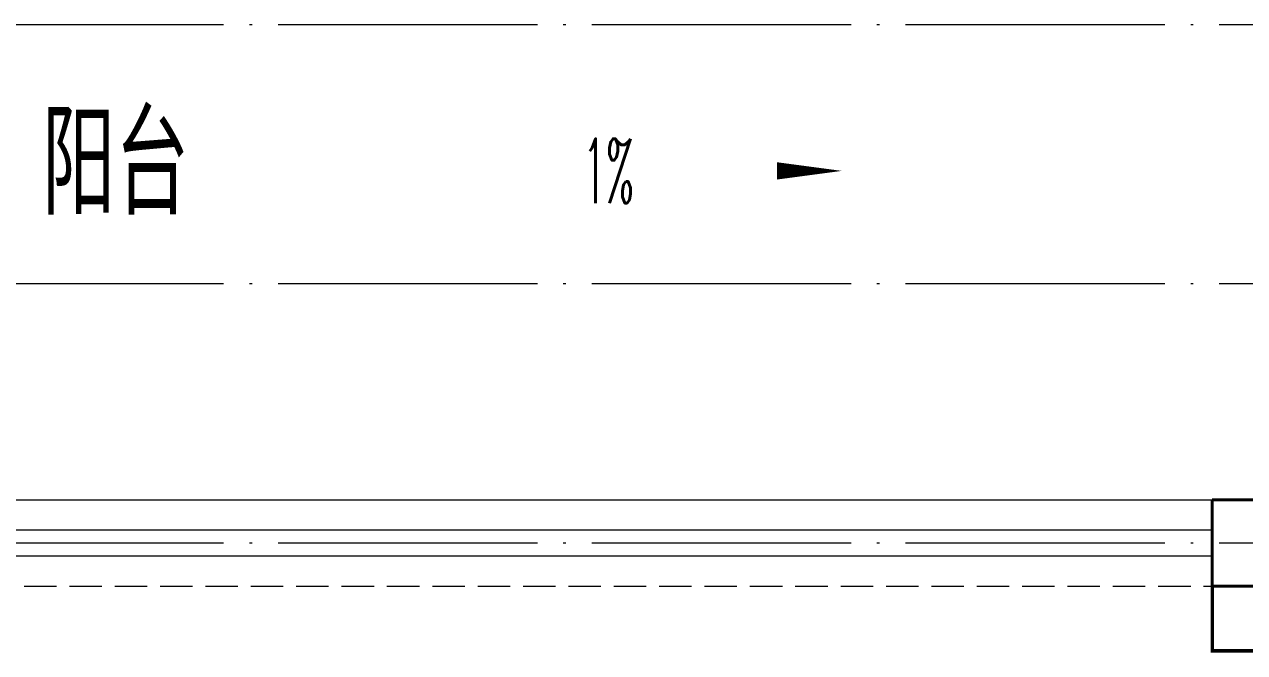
# Model space of a CAD drawing. Extents: x 27938 to 650306, y -92720 to 1524912.
# Drawn here: x 278967 to 281791, y 518486 to 519940 of the extents above; entities that cross this region are included whole.
import ezdxf

# ---------------------------------------------------------------- set-up
doc = ezdxf.new("R2010")
doc.units = 0
doc.header["$LTSCALE"] = 1000
doc.header["$MEASUREMENT"] = 0
doc.linetypes.add('DASH', pattern=[0.35, 0.25, -0.1])
doc.linetypes.add('DOTE', pattern=[2.42, 2, -0.2, 0.02, -0.2])
for name, color, linetype, lineweight in [('DOTE', 19, 'DOTE', 9), ('WALL', 9, 'Continuous', 40), ('平面-排水沟', 86, 'Continuous', 15), ('平面-栏杆', 135, 'Continuous', 15), ('平面-看线', 45, 'Continuous', 15)]:
    doc.layers.add(name, color=color, linetype=linetype, lineweight=lineweight)
doc.layers.add('PUB_TEXT', color=4, linetype='Continuous')
doc.styles.add('_TCH_DIM', font='SIMPLEX.shx', dxfattribs={"width": 0.6, "oblique": 10, "bigfont": 'hztxt.shx'})
doc.styles.get("Standard").update_dxf_attribs({"font": 'gbenor.shx', "bigfont": 'gbcbig.shx'})

# ---------------------------------------------------------------- blocks, each defined once
blk = doc.blocks.new('FGDGDRGSDGDG')
at = {"layer": 'DOTE', "linetype": 'DOTE', "ltscale": 0.3}
for p, q in [((488182.5, 517148.5), (546982.5, 517148.5)), ((488182.5, 516548.5), (546982.5, 516548.5)), ((488182.5, 515948.5), (546982.5, 515948.5))]:
    blk.add_line(p, q, dxfattribs=at)

msp = doc.modelspace()

# ---------------------------------------------------------------- linework, layer by layer
at = {"color": 8, "const_width": 8}
msp.add_lwpolyline([(281716.6, 518640.4), (281716.6, 518490.4), (282016.6, 518490.4), (282016.6, 518640.4)], dxfattribs=at)
at = {"layer": 'WALL', "color": 8}
for p, q in [((281816.6, 518840.4), (281716.6, 518840.4)), ((281716.6, 518640.4), (281716.6, 518840.4)), ((281916.6, 518640.4), (281716.6, 518640.4))]:
    msp.add_line(p, q, dxfattribs=at)
at = {"layer": '平面-排水沟', "color": 8}
msp.add_lwpolyline([(280437.8, 519601.4, 0, 0, 0), (280859.2, 519601.4, 0, 40, 0), (280709.2, 519601.4, 0, 0, 0)], format="xyseb", dxfattribs=at)
at = {"layer": '平面-栏杆', "color": 8}
for p, q in [((275816.6, 518770.4), (281716.6, 518770.4)), ((275816.6, 518710.4), (281716.6, 518710.4))]:
    msp.add_line(p, q, dxfattribs=at)
at = {"layer": '平面-看线', "color": 8}
msp.add_line((275816.6, 518840.4), (281716.6, 518840.4), dxfattribs=at)
at = {"layer": '平面-看线', "color": 8, "linetype": 'DASH', "ltscale": 0.3}
msp.add_line((275816.6, 518640.4), (281716.6, 518640.4), dxfattribs=at)

# ---------------------------------------------------------------- block references
msp.add_blockref('FGDGDRGSDGDG', (-218065.9, 2792))

# ---------------------------------------------------------------- texts
at = {"layer": 'PUB_TEXT', "color": 8}
msp.add_text('阳台', height=236.31, dxfattribs=at).set_placement((279008.1, 519499.7))
at = {"layer": '平面-排水沟', "color": 8, "style": '_TCH_DIM', "width": 0.423529}
msp.add_text('1%', height=148.75, dxfattribs=at).set_placement((280259.5, 519527))

doc.saveas('drawing.dxf')
